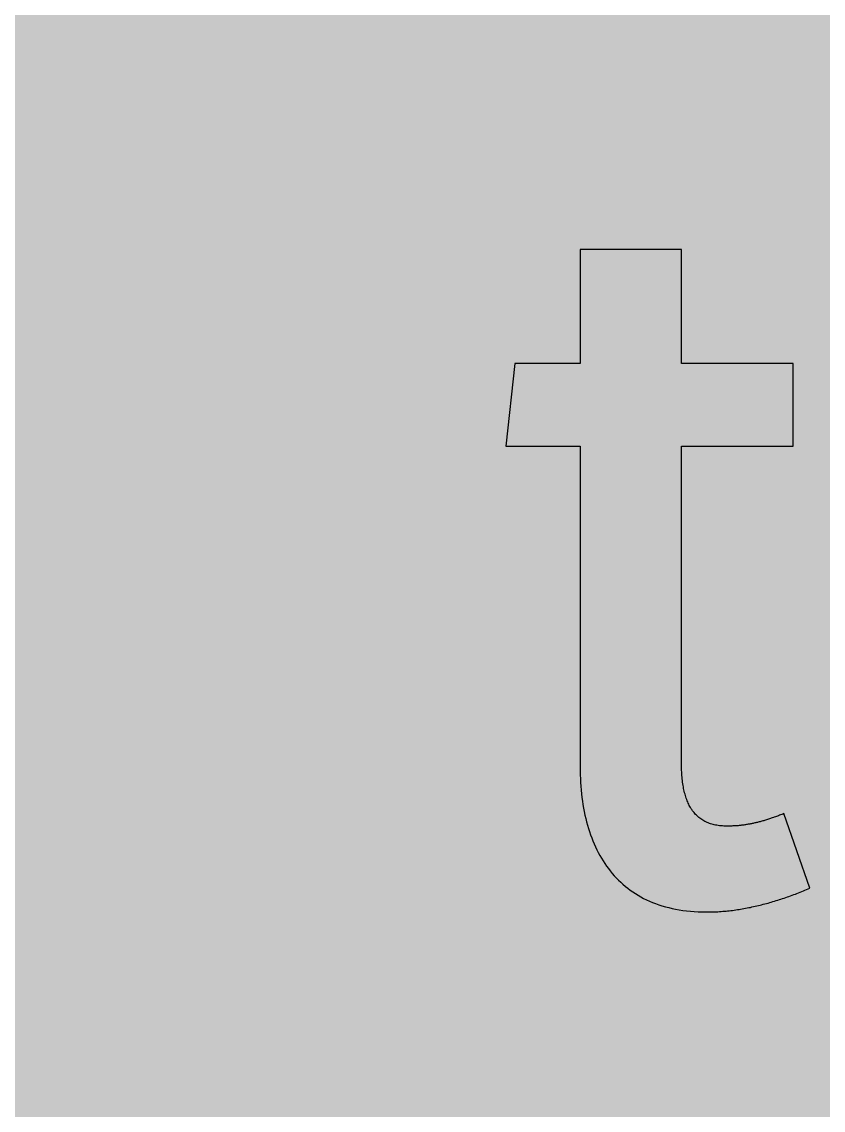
# Model space of a CAD drawing. Header units: millimetres. Extents: x 0 to 212, y 0 to 116.
# Drawn here: x 109.1 to 136.44, y 21.17 to 58.26 of the extents above; entities that cross this region are included whole.
import ezdxf

# ---------------------------------------------------------------- set-up
doc = ezdxf.new("R2010")
doc.units = ezdxf.units.MM

msp = doc.modelspace()

# ---------------------------------------------------------------- hatches: boundary and pattern name
for color, points in [(254, [(14.1633, 0.0536), (13.9878, 0.0533), (13.8125, 0.0559), (13.6373, 0.061), (13.462, 0.0686), (13.2893, 0.0787), (13.114, 0.0914), (12.9413, 0.1041), (12.7686, 0.1219), (12.5959, 0.1397), (12.4231, 0.16), (12.2504, 0.1829), (12.0777, 0.2057), (11.9075, 0.2337), (11.7373, 0.2616), (11.5672, 0.2921), (11.397, 0.3251), (11.2268, 0.3607), (11.0592, 0.3988), (10.8915, 0.4369), (10.7239, 0.4775), (10.5562, 0.5207), (10.3886, 0.5664), (10.2235, 0.6121), (10.0584, 0.6629), (9.8933, 0.7137), (9.7307, 0.7671), (9.5682, 0.8204), (9.4056, 0.8788), (9.2431, 0.9373), (9.083, 0.9982), (8.923, 1.0617), (8.763, 1.1252), (8.6055, 1.1938), (8.4455, 1.2624), (8.2906, 1.331), (8.1331, 1.4046), (7.9781, 1.4783), (7.8232, 1.5545), (7.6708, 1.6332), (7.5184, 1.7145), (7.366, 1.7958), (7.2161, 1.8796), (7.0663, 1.966), (6.919, 2.0523), (6.7716, 2.1438), (6.6243, 2.2352), (6.4795, 2.3266), (6.3348, 2.4232), (6.19, 2.5197), (6.0477, 2.6187), (5.908, 2.7178), (5.7683, 2.8194), (5.6286, 2.9235), (5.4915, 3.0302), (5.3543, 3.1369), (5.2197, 3.2461), (5.0851, 3.3579), (4.953, 3.4722), (4.8209, 3.5865), (4.6914, 3.7033), (4.5644, 3.8202), (4.4348, 3.9395), (4.3104, 4.0615), (4.1859, 4.1859), (4.0615, 4.3104), (3.9395, 4.4348), (3.8202, 4.5618), (3.7033, 4.6914), (3.5865, 4.8209), (3.4722, 4.953), (3.3579, 5.0851), (3.2487, 5.2197), (3.1369, 5.3543), (3.0302, 5.4915), (2.9235, 5.6286), (2.8194, 5.7683), (2.7178, 5.908), (2.6187, 6.0477), (2.5197, 6.19), (2.4232, 6.3348), (2.3266, 6.477), (2.2352, 6.6243), (2.1438, 6.7691), (2.0523, 6.919), (1.966, 7.0663), (1.8796, 7.2161), (1.7958, 7.366), (1.7145, 7.5184), (1.6332, 7.6708), (1.5545, 7.8232), (1.4783, 7.9781), (1.4046, 8.1331), (1.331, 8.2906), (1.2598, 8.4455), (1.1913, 8.603), (1.1252, 8.763), (1.0592, 8.923), (0.9982, 9.083), (0.9373, 9.2431), (0.8763, 9.4056), (0.8204, 9.5682), (0.7645, 9.7307), (0.7112, 9.8933), (0.6604, 10.0584), (0.6121, 10.2235), (0.5639, 10.3911), (0.5207, 10.5562), (0.4775, 10.7239), (0.4343, 10.8915), (0.3962, 11.0592), (0.3607, 11.2268), (0.3251, 11.397), (0.2921, 11.5672), (0.2616, 11.7373), (0.2311, 11.9075), (0.2057, 12.0802), (0.1803, 12.2504), (0.1575, 12.4231), (0.1372, 12.5959), (0.1194, 12.7686), (0.1041, 12.9413), (0.0889, 13.1166), (0.0787, 13.2893), (0.0686, 13.4645), (0.061, 13.6373), (0.0559, 13.8125), (0.0508, 13.9878), (0.0508, 14.163), (0.0522, 102.3592), (0.0508, 102.5322), (0.0559, 102.7074), (0.061, 102.8827), (0.0686, 103.058), (0.0787, 103.2307), (0.0889, 103.4059), (0.1041, 103.5787), (0.1194, 103.7514), (0.1372, 103.9241), (0.1575, 104.0968), (0.1803, 104.2695), (0.2057, 104.4423), (0.2311, 104.6124), (0.2616, 104.7826), (0.2921, 104.9528), (0.3251, 105.123), (0.3607, 105.2932), (0.3962, 105.4608), (0.4343, 105.6284), (0.4775, 105.7961), (0.5207, 105.9637), (0.5639, 106.1314), (0.6121, 106.2965), (0.6604, 106.4616), (0.7112, 106.6267), (0.7645, 106.7892), (0.8204, 106.9518), (0.8763, 107.1143), (0.9373, 107.2769), (0.9982, 107.4369), (1.0592, 107.5969), (1.1252, 107.757), (1.1913, 107.9144), (1.2598, 108.0745), (1.331, 108.2294), (1.4046, 108.3869), (1.4783, 108.5418), (1.5545, 108.6968), (1.6332, 108.8492), (1.7145, 109.0016), (1.7958, 109.154), (1.8796, 109.3038), (1.966, 109.4537), (2.0523, 109.601), (2.1438, 109.7483), (2.2352, 109.8956), (2.3266, 110.0404), (2.4232, 110.1852), (2.5197, 110.33), (2.6187, 110.4722), (2.7178, 110.6119), (2.8194, 110.7516), (2.9235, 110.8913), (3.0302, 111.0285), (3.1369, 111.1656), (3.2487, 111.3003), (3.3579, 111.4349), (3.4722, 111.567), (3.5865, 111.699), (3.7033, 111.8286), (3.8202, 111.9556), (3.9395, 112.0851), (4.0615, 112.2096), (4.1859, 112.334), (4.3104, 112.4585), (4.4348, 112.5804), (4.5644, 112.6998), (4.6914, 112.8166), (4.8209, 112.9335), (4.953, 113.0478), (5.0851, 113.1621), (5.2197, 113.2713), (5.3543, 113.3831), (5.4915, 113.4897), (5.6286, 113.5964), (5.7683, 113.7006), (5.908, 113.8022), (6.0477, 113.9012), (6.19, 114.0003), (6.3348, 114.0968), (6.4795, 114.1933), (6.6243, 114.2848), (6.7716, 114.3762), (6.919, 114.4676), (7.0663, 114.554), (7.2161, 114.6404), (7.366, 114.7242), (7.5184, 114.8055), (7.6708, 114.8867), (7.8232, 114.9655), (7.9781, 115.0417), (8.1331, 115.1153), (8.2906, 115.189), (8.4455, 115.2601), (8.6055, 115.3287), (8.763, 115.3947), (8.923, 115.4608), (9.083, 115.5217), (9.2431, 115.5827), (9.4056, 115.6437), (9.5682, 115.6995), (9.7307, 115.7554), (9.8933, 115.8088), (10.0584, 115.8596), (10.2235, 115.9078), (10.3886, 115.9561), (10.5562, 115.9993), (10.7239, 116.0424), (10.8915, 116.0856), (11.0592, 116.1237), (11.2268, 116.1593), (11.397, 116.1948), (11.5672, 116.2279), (11.7373, 116.2583), (11.9075, 116.2888), (12.0777, 116.3142), (12.2504, 116.3396), (12.4231, 116.3625), (12.5959, 116.3828), (12.7686, 116.4006), (12.9413, 116.4158), (13.114, 116.4311), (13.2893, 116.4412), (13.462, 116.4514), (13.6373, 116.459), (13.8125, 116.4641), (13.9878, 116.4692), (14.163, 116.4692), (197.6078, 116.4703), (197.7822, 116.4692), (197.9574, 116.4641), (198.1327, 116.459), (198.3054, 116.4514), (198.4807, 116.4412), (198.6534, 116.4311), (198.8287, 116.4158), (199.0014, 116.4006), (199.1741, 116.3828), (199.3468, 116.3625), (199.5195, 116.3396), (199.6897, 116.3142), (199.8624, 116.2888), (200.0326, 116.2583), (200.2028, 116.2279), (200.373, 116.1948), (200.5432, 116.1593), (200.7108, 116.1237), (200.8784, 116.0856), (201.0461, 116.0424), (201.2137, 115.9993), (201.3788, 115.9561), (201.5465, 115.9078), (201.7116, 115.8596), (201.8767, 115.8088), (202.0392, 115.7554), (202.2018, 115.6995), (202.3643, 115.6437), (202.5269, 115.5827), (202.6869, 115.5217), (202.8469, 115.4608), (203.007, 115.3947), (203.167, 115.3287), (203.3245, 115.2601), (203.4794, 115.189), (203.6369, 115.1153), (203.7918, 115.0417), (203.9468, 114.9655), (204.0992, 114.8867), (204.2516, 114.8055), (204.404, 114.7242), (204.5538, 114.6404), (204.7037, 114.554), (204.8535, 114.4676), (205.0009, 114.3762), (205.1456, 114.2848), (205.293, 114.1933), (205.4352, 114.0968), (205.58, 114.0003), (205.7222, 113.9012), (205.8619, 113.8022), (206.0016, 113.7006), (206.1413, 113.5964), (206.2785, 113.4897), (206.4156, 113.3831), (206.5503, 113.2713), (206.6849, 113.1621), (206.817, 113.0478), (206.949, 112.9335), (207.0786, 112.8166), (207.2081, 112.6998), (207.3351, 112.5804), (207.4596, 112.4585), (207.584, 112.334), (207.7085, 112.2096), (207.8304, 112.0851), (207.9498, 111.9556), (208.0666, 111.8286), (208.1835, 111.699), (208.2978, 111.567), (208.4121, 111.4349), (208.5238, 111.3003), (208.6331, 111.1656), (208.7397, 111.0285), (208.8464, 110.8913), (208.9506, 110.7516), (209.0522, 110.6119), (209.1512, 110.4722), (209.2503, 110.33), (209.3468, 110.1852), (209.4433, 110.0404), (209.5348, 109.8956), (209.6262, 109.7483), (209.7176, 109.601), (209.804, 109.4537), (209.8904, 109.3038), (209.9742, 109.154), (210.0555, 109.0016), (210.1367, 108.8492), (210.2155, 108.6968), (210.2917, 108.5418), (210.3653, 108.3869), (210.439, 108.2294), (210.5076, 108.0745), (210.5762, 107.9144), (210.6447, 107.757), (210.7082, 107.5969), (210.7717, 107.4369), (210.8327, 107.2769), (210.8911, 107.1143), (210.9495, 106.9518), (211.0029, 106.7892), (211.0562, 106.6267), (211.107, 106.4616), (211.1578, 106.2965), (211.2035, 106.1314), (211.2493, 105.9637), (211.2924, 105.7961), (211.3331, 105.6284), (211.3712, 105.4608), (211.4093, 105.2932), (211.4448, 105.123), (211.4779, 104.9528), (211.5083, 104.7826), (211.5363, 104.6124), (211.5642, 104.4423), (211.5871, 104.2695), (211.6099, 104.0968), (211.6303, 103.9241), (211.648, 103.7514), (211.6658, 103.5787), (211.6785, 103.4059), (211.6912, 103.2307), (211.7014, 103.058), (211.709, 102.8827), (211.7141, 102.7074), (211.7166, 102.5322), (211.7166, 102.3569), (211.7189, 14.1647), (211.7166, 13.9878), (211.7141, 13.8125), (211.709, 13.6373), (211.7014, 13.4645), (211.6912, 13.2893), (211.6785, 13.1166), (211.6658, 12.9413), (211.648, 12.7686), (211.6303, 12.5959), (211.6099, 12.4231), (211.5871, 12.2504), (211.5642, 12.0802), (211.5363, 11.9075), (211.5083, 11.7373), (211.4779, 11.5672), (211.4448, 11.397), (211.4093, 11.2268), (211.3712, 11.0592), (211.3331, 10.8915), (211.2924, 10.7239), (211.2493, 10.5562), (211.2035, 10.3911), (211.1578, 10.2235), (211.107, 10.0584), (211.0562, 9.8933), (211.0029, 9.7307), (210.9495, 9.5682), (210.8911, 9.4056), (210.8327, 9.2431), (210.7717, 9.083), (210.7082, 8.923), (210.6447, 8.763), (210.5762, 8.603), (210.5076, 8.4455), (210.439, 8.2906), (210.3653, 8.1331), (210.2917, 7.9781), (210.2155, 7.8232), (210.1367, 7.6708), (210.0555, 7.5184), (209.9742, 7.366), (209.8904, 7.2161), (209.804, 7.0663), (209.7176, 6.919), (209.6262, 6.7691), (209.5348, 6.6243), (209.4433, 6.477), (209.3468, 6.3348), (209.2503, 6.19), (209.1512, 6.0477), (209.0522, 5.908), (208.9506, 5.7683), (208.8464, 5.6286), (208.7397, 5.4915), (208.6331, 5.3543), (208.5238, 5.2197), (208.4121, 5.0851), (208.2978, 4.953), (208.1835, 4.8209), (208.0666, 4.6914), (207.9498, 4.5618), (207.8304, 4.4348), (207.7085, 4.3104), (207.584, 4.1859), (207.4596, 4.0615), (207.3351, 3.9395), (207.2081, 3.8202), (207.0786, 3.7033), (206.949, 3.5865), (206.817, 3.4722), (206.6849, 3.3579), (206.5503, 3.2461), (206.4156, 3.1369), (206.2785, 3.0302), (206.1413, 2.9235), (206.0016, 2.8194), (205.8619, 2.7178), (205.7222, 2.6187), (205.58, 2.5197), (205.4352, 2.4232), (205.293, 2.3266), (205.1456, 2.2352), (205.0009, 2.1438), (204.8535, 2.0523), (204.7037, 1.966), (204.5538, 1.8796), (204.404, 1.7958), (204.2516, 1.7145), (204.0992, 1.6332), (203.9468, 1.5545), (203.7918, 1.4783), (203.6369, 1.4046), (203.4794, 1.331), (203.3245, 1.2624), (203.167, 1.1938), (203.007, 1.1252), (202.8469, 1.0617), (202.6869, 0.9982), (202.5269, 0.9373), (202.3643, 0.8788), (202.2018, 0.8204), (202.0392, 0.7671), (201.8767, 0.7137), (201.7116, 0.6629), (201.5465, 0.6121), (201.3788, 0.5664), (201.2137, 0.5207), (201.0461, 0.4775), (200.8784, 0.4369), (200.7108, 0.3988), (200.5432, 0.3607), (200.373, 0.3251), (200.2028, 0.2921), (200.0326, 0.2616), (199.8624, 0.2337), (199.6897, 0.2057), (199.5195, 0.1829), (199.3468, 0.16), (199.1741, 0.1397), (199.0014, 0.1219), (198.8287, 0.1041), (198.6534, 0.0914), (198.4807, 0.0787), (198.3054, 0.0686), (198.1327, 0.061), (197.9574, 0.0559), (197.7822, 0.0533), (197.6069, 0.0533)]), (59, [(128.1465, 32.862), (128.1455, 32.7279), (128.1481, 32.5958), (128.1532, 32.4637), (128.1608, 32.3342), (128.1684, 32.2047), (128.1811, 32.0777), (128.1938, 31.9532), (128.2065, 31.8287), (128.2243, 31.7043), (128.2421, 31.5824), (128.2624, 31.463), (128.2852, 31.3436), (128.3106, 31.2268), (128.336, 31.1099), (128.3665, 30.9956), (128.397, 30.8839), (128.43, 30.7721), (128.463, 30.6629), (128.5011, 30.5537), (128.5392, 30.4495), (128.5799, 30.3454), (128.6231, 30.2412), (128.6688, 30.1422), (128.717, 30.0431), (128.7653, 29.9441), (128.8186, 29.8501), (128.872, 29.7561), (128.9279, 29.6647), (128.9863, 29.5758), (129.0447, 29.4869), (129.1082, 29.403), (129.1717, 29.3192), (129.2403, 29.2379), (129.3089, 29.1592), (129.38, 29.083), (129.4536, 29.0068), (129.5298, 28.9357), (129.606, 28.8646), (129.6873, 28.796), (129.7686, 28.7299), (129.855, 28.6664), (129.9413, 28.6055), (130.0302, 28.5471), (130.1217, 28.4912), (130.2156, 28.4378), (130.3122, 28.387), (130.4112, 28.3388), (130.5103, 28.2905), (130.6144, 28.2473), (130.7211, 28.2067), (130.8278, 28.1686), (130.937, 28.133), (131.0513, 28.1), (131.1656, 28.0695), (131.2824, 28.0416), (131.4018, 28.0162), (131.5263, 27.9959), (131.6507, 27.9756), (131.7777, 27.9603), (131.9073, 27.9451), (132.0394, 27.9349), (132.1714, 27.9273), (132.3086, 27.9222), (132.4483, 27.9222), (132.5042, 27.9222), (132.5601, 27.9222), (132.6185, 27.9248), (132.6744, 27.9248), (132.7302, 27.9273), (132.7861, 27.9298), (132.842, 27.9324), (132.8979, 27.9375), (132.9538, 27.94), (133.0096, 27.9451), (133.0655, 27.9502), (133.1214, 27.9552), (133.1747, 27.9603), (133.2306, 27.9654), (133.2865, 27.973), (133.3424, 27.9781), (133.3983, 27.9857), (133.4541, 27.9933), (133.51, 28.001), (133.5634, 28.0111), (133.6192, 28.0187), (133.6751, 28.0289), (133.731, 28.0391), (133.7843, 28.0492), (133.8402, 28.0594), (133.8961, 28.0695), (133.952, 28.0797), (134.0053, 28.0924), (134.0612, 28.1051), (134.1171, 28.1153), (134.1704, 28.128), (134.2263, 28.1407), (134.2822, 28.1559), (134.3355, 28.1686), (134.3914, 28.1838), (134.4447, 28.1965), (134.5006, 28.2118), (134.5565, 28.227), (134.6098, 28.2423), (134.6657, 28.2575), (134.7191, 28.2753), (134.7749, 28.2905), (134.8283, 28.3083), (134.8842, 28.3261), (134.94, 28.3439), (134.9934, 28.3616), (135.0493, 28.3794), (135.1026, 28.3972), (135.1585, 28.415), (135.2118, 28.4353), (135.2677, 28.4531), (135.321, 28.4734), (135.3769, 28.4937), (135.4303, 28.514), (135.4861, 28.5344), (135.5395, 28.5547), (135.5954, 28.5775), (135.6487, 28.5979), (135.7046, 28.6207), (135.7579, 28.641), (135.8138, 28.6639), (135.8671, 28.6868), (135.923, 28.7096), (135.9764, 28.7325), (135.0959, 31.2745), (135.0569, 31.2572), (135.0188, 31.2445), (134.9832, 31.2293), (134.9451, 31.2166), (134.9096, 31.2014), (134.874, 31.1887), (134.8384, 31.176), (134.8029, 31.1633), (134.7673, 31.1506), (134.7343, 31.1379), (134.6987, 31.1277), (134.6657, 31.115), (134.6327, 31.1048), (134.5997, 31.0947), (134.5667, 31.082), (134.5336, 31.0718), (134.5006, 31.0617), (134.4701, 31.0515), (134.4371, 31.0439), (134.4066, 31.0337), (134.3736, 31.0236), (134.3431, 31.0159), (134.3127, 31.0083), (134.2822, 30.9982), (134.2517, 30.9905), (134.2212, 30.9829), (134.1907, 30.9753), (134.1628, 30.9677), (134.1323, 30.9601), (134.1018, 30.955), (134.0739, 30.9474), (134.046, 30.9423), (134.0155, 30.9347), (133.9875, 30.9296), (133.9596, 30.9245), (133.9291, 30.9194), (133.9012, 30.9143), (133.8732, 30.9093), (133.8453, 30.9042), (133.8174, 30.8991), (133.7894, 30.894), (133.7615, 30.8915), (133.7335, 30.8864), (133.7056, 30.8839), (133.6777, 30.8788), (133.6523, 30.8762), (133.6243, 30.8737), (133.5964, 30.8712), (133.5684, 30.8661), (133.5405, 30.8635), (133.5151, 30.8635), (133.4872, 30.861), (133.4592, 30.8585), (133.4313, 30.8559), (133.4033, 30.8559), (133.3754, 30.8534), (133.35, 30.8534), (133.3221, 30.8508), (133.2941, 30.8508), (133.2662, 30.8508), (133.2382, 30.8483), (133.2103, 30.8483), (133.1824, 30.8483), (133.1544, 30.8483), (133.1011, 30.8483), (133.0503, 30.8508), (132.9995, 30.8534), (132.9512, 30.8585), (132.903, 30.8635), (132.8547, 30.8686), (132.809, 30.8762), (132.7633, 30.8839), (132.7201, 30.894), (132.6769, 30.9042), (132.6337, 30.9169), (132.5931, 30.9296), (132.5524, 30.9423), (132.5118, 30.9575), (132.4737, 30.9753), (132.4356, 30.9905), (132.4, 31.0109), (132.3645, 31.0286), (132.3289, 31.049), (132.2934, 31.0718), (132.2603, 31.0921), (132.2299, 31.1175), (132.1968, 31.1404), (132.1664, 31.1658), (132.1384, 31.1937), (132.1105, 31.2217), (132.0825, 31.2496), (132.0546, 31.2801), (132.0292, 31.3106), (132.0038, 31.3436), (131.9784, 31.3741), (131.9555, 31.4096), (131.9327, 31.4427), (131.9098, 31.4808), (131.8895, 31.5163), (131.8692, 31.5544), (131.8489, 31.5925), (131.8311, 31.6332), (131.8133, 31.6738), (131.7955, 31.7144), (131.7803, 31.7576), (131.765, 31.8033), (131.7498, 31.8465), (131.7346, 31.8922), (131.7219, 31.938), (131.7092, 31.9862), (131.6965, 32.0345), (131.6863, 32.0853), (131.6761, 32.1361), (131.666, 32.1869), (131.6584, 32.2377), (131.6482, 32.291), (131.6406, 32.3469), (131.6355, 32.4002), (131.6279, 32.4561), (131.6228, 32.5145), (131.6177, 32.5704), (131.6152, 32.6314), (131.6101, 32.6898), (131.6076, 32.7508), (131.605, 32.8117), (131.605, 32.8727), (131.6025, 32.9362), (131.6025, 33.0022), (131.6041, 43.7981), (135.4145, 43.7981), (135.4145, 46.6189), (131.6041, 46.6189), (131.6041, 50.4994), (128.1465, 50.4994), (128.1465, 46.6189), (125.9237, 46.6189), (125.6069, 43.7981), (128.1465, 43.7981)])]:
    msp.add_hatch(color=color).paths.add_polyline_path(points)
h = msp.add_hatch(color=59)
edge = h.paths.add_edge_path()
edge.add_line((116.8217, 27.9231), (117, 27.9222))
edge.add_line((117, 27.9222), (117.1778, 27.9273))
edge.add_line((117.1778, 27.9273), (117.3531, 27.9375))
edge.add_line((117.3531, 27.9375), (117.5258, 27.9476))
edge.add_line((117.5258, 27.9476), (117.696, 27.9629))
edge.add_line((117.696, 27.9629), (117.8662, 27.9832))
edge.add_line((117.8662, 27.9832), (118.0313, 28.006))
edge.add_line((118.0313, 28.006), (118.1964, 28.0314))
edge.add_line((118.1964, 28.0314), (118.3589, 28.0619))
edge.add_line((118.3589, 28.0619), (118.5189, 28.0949))
edge.add_line((118.5189, 28.0949), (118.6764, 28.133))
edge.add_line((118.6764, 28.133), (118.8314, 28.1737))
edge.add_line((118.8314, 28.1737), (118.9838, 28.2219))
edge.add_line((118.9838, 28.2219), (119.1362, 28.2702))
edge.add_line((119.1362, 28.2702), (119.2835, 28.3235))
edge.add_line((119.2835, 28.3235), (119.4308, 28.382))
edge.add_line((119.4308, 28.382), (119.573, 28.4455))
edge.add_line((119.573, 28.4455), (119.7153, 28.5115))
edge.add_line((119.7153, 28.5115), (119.8524, 28.5852))
edge.add_line((119.8524, 28.5852), (119.9896, 28.6588))
edge.add_line((119.9896, 28.6588), (120.1242, 28.7401))
edge.add_line((120.1242, 28.7401), (120.2538, 28.8265))
edge.add_line((120.2538, 28.8265), (120.3833, 28.9154))
edge.add_line((120.3833, 28.9154), (120.5078, 29.0093))
edge.add_line((120.5078, 29.0093), (120.6322, 29.1084))
edge.add_line((120.6322, 29.1084), (120.7541, 29.2125))
edge.add_line((120.7541, 29.2125), (120.871, 29.3218))
edge.add_line((120.871, 29.3218), (120.9878, 29.4361))
edge.add_line((120.9878, 29.4361), (121.0996, 29.5554))
edge.add_line((121.0996, 29.5554), (121.2088, 29.6799))
edge.add_line((121.2088, 29.6799), (121.3155, 29.8094))
edge.add_line((121.3155, 29.8094), (121.4196, 29.9441))
edge.add_line((121.4196, 29.9441), (121.5212, 30.0863))
edge.add_line((121.5212, 30.0863), (121.6203, 30.2311))
edge.add_line((121.6203, 30.2311), (121.7168, 30.3835))
edge.add_line((121.7168, 30.3835), (121.8108, 30.5384))
edge.add_line((121.8108, 30.5384), (121.8997, 30.701))
edge.add_line((121.8997, 30.701), (121.986, 30.8686))
edge.add_line((121.986, 30.8686), (122.0699, 31.0439))
edge.add_line((122.0699, 31.0439), (122.1511, 31.2242))
edge.add_line((122.1511, 31.2242), (122.2299, 31.4096))
edge.add_line((122.2299, 31.4096), (122.3061, 31.6001))
edge.add_line((122.3061, 31.6001), (122.3772, 31.7983))
edge.add_line((122.3772, 31.7983), (122.4458, 32.0015))
edge.add_line((122.4458, 32.0015), (122.5118, 32.2097))
edge.add_line((122.5118, 32.2097), (122.5753, 32.4256))
edge.add_line((122.5753, 32.4256), (122.6337, 32.6492))
edge.add_line((122.6337, 32.6492), (122.6896, 32.8778))
edge.add_line((122.6896, 32.8778), (122.743, 33.1114))
edge.add_line((122.743, 33.1114), (122.7938, 33.3527))
edge.add_line((122.7938, 33.3527), (122.8395, 33.6017))
edge.add_line((122.8395, 33.6017), (122.8827, 33.8557))
edge.add_line((122.8827, 33.8557), (122.9233, 34.1173))
edge.add_line((122.9233, 34.1173), (122.9589, 34.384))
edge.add_line((122.9589, 34.384), (122.9919, 34.6583))
edge.add_line((122.9919, 34.6583), (123.0224, 34.9402))
edge.add_line((123.0224, 34.9402), (123.0478, 35.2298))
edge.add_line((123.0478, 35.2298), (123.0732, 35.5244))
edge.add_line((123.0732, 35.5244), (123.0909, 35.8267))
edge.add_line((123.0909, 35.8267), (123.1087, 36.1366))
edge.add_line((123.1087, 36.1366), (123.1189, 36.4541))
edge.add_line((123.1189, 36.4541), (123.129, 36.7767))
edge.add_line((123.129, 36.7767), (123.1341, 37.1094))
edge.add_line((123.1341, 37.1094), (123.1367, 37.4472))
edge.add_line((123.1367, 37.4472), (123.1341, 37.785))
edge.add_line((123.1341, 37.785), (123.129, 38.1178))
edge.add_line((123.129, 38.1178), (123.1189, 38.4404))
edge.add_line((123.1189, 38.4404), (123.1087, 38.7579))
edge.add_line((123.1087, 38.7579), (123.0909, 39.0677))
edge.add_line((123.0909, 39.0677), (123.0732, 39.37))
edge.add_line((123.0732, 39.37), (123.0478, 39.6646))
edge.add_line((123.0478, 39.6646), (123.0224, 39.9517))
edge.add_line((123.0224, 39.9517), (122.9919, 40.2336))
edge.add_line((122.9919, 40.2336), (122.9589, 40.5079))
edge.add_line((122.9589, 40.5079), (122.9233, 40.7772))
edge.add_line((122.9233, 40.7772), (122.8827, 41.0362))
edge.add_line((122.8827, 41.0362), (122.8395, 41.2928))
edge.add_line((122.8395, 41.2928), (122.7938, 41.5392))
edge.add_line((122.7938, 41.5392), (122.743, 41.7805))
edge.add_line((122.743, 41.7805), (122.6896, 42.0167))
edge.add_line((122.6896, 42.0167), (122.6337, 42.2427))
edge.add_line((122.6337, 42.2427), (122.5753, 42.4663))
edge.add_line((122.5753, 42.4663), (122.5118, 42.6822))
edge.add_line((122.5118, 42.6822), (122.4458, 42.8904))
edge.add_line((122.4458, 42.8904), (122.3772, 43.0936))
edge.add_line((122.3772, 43.0936), (122.3061, 43.2918))
edge.add_line((122.3061, 43.2918), (122.2299, 43.4848))
edge.add_line((122.2299, 43.4848), (122.1511, 43.6702))
edge.add_line((122.1511, 43.6702), (122.0699, 43.848))
edge.add_line((122.0699, 43.848), (121.986, 44.0233))
edge.add_line((121.986, 44.0233), (121.8997, 44.1909))
edge.add_line((121.8997, 44.1909), (121.8108, 44.3535))
edge.add_line((121.8108, 44.3535), (121.7168, 44.5084))
edge.add_line((121.7168, 44.5084), (121.6203, 44.6608))
edge.add_line((121.6203, 44.6608), (121.5212, 44.8056))
edge.add_line((121.5212, 44.8056), (121.4196, 44.9478))
edge.add_line((121.4196, 44.9478), (121.3155, 45.0825))
edge.add_line((121.3155, 45.0825), (121.2088, 45.212))
edge.add_line((121.2088, 45.212), (121.0996, 45.3365))
edge.add_line((121.0996, 45.3365), (120.9878, 45.4558))
edge.add_line((120.9878, 45.4558), (120.871, 45.5701))
edge.add_line((120.871, 45.5701), (120.7541, 45.6794))
edge.add_line((120.7541, 45.6794), (120.6322, 45.7835))
edge.add_line((120.6322, 45.7835), (120.5078, 45.8826))
edge.add_line((120.5078, 45.8826), (120.3833, 45.9765))
edge.add_line((120.3833, 45.9765), (120.2538, 46.068))
edge.add_line((120.2538, 46.068), (120.1242, 46.1518))
edge.add_line((120.1242, 46.1518), (119.9896, 46.2331))
edge.add_line((119.9896, 46.2331), (119.8524, 46.3093))
edge.add_line((119.8524, 46.3093), (119.7153, 46.3804))
edge.add_line((119.7153, 46.3804), (119.573, 46.4464))
edge.add_line((119.573, 46.4464), (119.4308, 46.5099))
edge.add_line((119.4308, 46.5099), (119.2835, 46.5684))
edge.add_line((119.2835, 46.5684), (119.1362, 46.6217))
edge.add_line((119.1362, 46.6217), (118.9838, 46.6725))
edge.add_line((118.9838, 46.6725), (118.8314, 46.7182))
edge.add_line((118.8314, 46.7182), (118.6764, 46.7589))
edge.add_line((118.6764, 46.7589), (118.5189, 46.797))
edge.add_line((118.5189, 46.797), (118.3589, 46.83))
edge.add_line((118.3589, 46.83), (118.1964, 46.8605))
edge.add_line((118.1964, 46.8605), (118.0313, 46.8859))
edge.add_line((118.0313, 46.8859), (117.8662, 46.9087))
edge.add_line((117.8662, 46.9087), (117.696, 46.929))
edge.add_line((117.696, 46.929), (117.5258, 46.9443))
edge.add_line((117.5258, 46.9443), (117.3531, 46.9544))
edge.add_line((117.3531, 46.9544), (117.1778, 46.9646))
edge.add_line((117.1778, 46.9646), (117, 46.9697))
edge.add_line((117, 46.9697), (116.8197, 46.9697))
edge.add_line((116.8197, 46.9697), (116.6419, 46.9697))
edge.add_line((116.6419, 46.9697), (116.4641, 46.9646))
edge.add_line((116.4641, 46.9646), (116.2888, 46.9544))
edge.add_line((116.2888, 46.9544), (116.1161, 46.9443))
edge.add_line((116.1161, 46.9443), (115.9459, 46.929))
edge.add_line((115.9459, 46.929), (115.7757, 46.9087))
edge.add_line((115.7757, 46.9087), (115.6106, 46.8859))
edge.add_line((115.6106, 46.8859), (115.4455, 46.8605))
edge.add_line((115.4455, 46.8605), (115.283, 46.83))
edge.add_line((115.283, 46.83), (115.123, 46.797))
edge.add_line((115.123, 46.797), (114.9655, 46.7589))
edge.add_line((114.9655, 46.7589), (114.8105, 46.7182))
edge.add_line((114.8105, 46.7182), (114.6581, 46.6725))
edge.add_line((114.6581, 46.6725), (114.5057, 46.6217))
edge.add_line((114.5057, 46.6217), (114.3584, 46.5684))
edge.add_line((114.3584, 46.5684), (114.2111, 46.5099))
edge.add_line((114.2111, 46.5099), (114.0689, 46.4464))
edge.add_line((114.0689, 46.4464), (113.9266, 46.3804))
edge.add_line((113.9266, 46.3804), (113.7895, 46.3093))
edge.add_line((113.7895, 46.3093), (113.6523, 46.2331))
edge.add_line((113.6523, 46.2331), (113.5177, 46.1518))
edge.add_line((113.5177, 46.1518), (113.3881, 46.068))
edge.add_line((113.3881, 46.068), (113.2586, 45.9765))
edge.add_line((113.2586, 45.9765), (113.1341, 45.8826))
edge.add_line((113.1341, 45.8826), (113.0097, 45.7835))
edge.add_line((113.0097, 45.7835), (112.8903, 45.6794))
edge.add_line((112.8903, 45.6794), (112.7709, 45.5701))
edge.add_line((112.7709, 45.5701), (112.6566, 45.4558))
edge.add_line((112.6566, 45.4558), (112.5423, 45.3365))
edge.add_line((112.5423, 45.3365), (112.4331, 45.212))
edge.add_line((112.4331, 45.212), (112.3264, 45.0825))
edge.add_line((112.3264, 45.0825), (112.2223, 44.9478))
edge.add_line((112.2223, 44.9478), (112.1207, 44.8056))
edge.add_line((112.1207, 44.8056), (112.0216, 44.6608))
edge.add_line((112.0216, 44.6608), (111.9251, 44.5084))
edge.add_line((111.9251, 44.5084), (111.8337, 44.3535))
edge.add_line((111.8337, 44.3535), (111.7422, 44.1909))
edge.add_line((111.7422, 44.1909), (111.6559, 44.0233))
edge.add_line((111.6559, 44.0233), (111.572, 43.848))
edge.add_line((111.572, 43.848), (111.4908, 43.6702))
edge.add_line((111.4908, 43.6702), (111.412, 43.4848))
edge.add_line((111.412, 43.4848), (111.3384, 43.2918))
edge.add_line((111.3384, 43.2918), (111.2647, 43.0936))
edge.add_line((111.2647, 43.0936), (111.1961, 42.8904))
edge.add_line((111.1961, 42.8904), (111.1301, 42.6822))
edge.add_line((111.1301, 42.6822), (111.0691, 42.4663))
edge.add_line((111.0691, 42.4663), (111.0082, 42.2427))
edge.add_line((111.0082, 42.2427), (110.9523, 42.0167))
edge.add_line((110.9523, 42.0167), (110.8989, 41.7805))
edge.add_line((110.8989, 41.7805), (110.8507, 41.5392))
edge.add_line((110.8507, 41.5392), (110.8024, 41.2928))
edge.add_line((110.8024, 41.2928), (110.7592, 41.0362))
edge.add_line((110.7592, 41.0362), (110.7186, 40.7772))
edge.add_line((110.7186, 40.7772), (110.683, 40.5079))
edge.add_line((110.683, 40.5079), (110.65, 40.2336))
edge.add_line((110.65, 40.2336), (110.6195, 39.9517))
edge.add_line((110.6195, 39.9517), (110.5941, 39.6646))
edge.add_line((110.5941, 39.6646), (110.5713, 39.37))
edge.add_line((110.5713, 39.37), (110.551, 39.0677))
edge.add_line((110.551, 39.0677), (110.5357, 38.7579))
edge.add_line((110.5357, 38.7579), (110.523, 38.4404))
edge.add_line((110.523, 38.4404), (110.5129, 38.1178))
edge.add_line((110.5129, 38.1178), (110.5078, 37.785))
edge.add_line((110.5078, 37.785), (110.5052, 37.4472))
edge.add_line((110.5052, 37.4472), (110.5078, 37.1246))
edge.add_line((110.5078, 37.1246), (110.5129, 36.8071))
edge.add_line((110.5129, 36.8071), (110.523, 36.4973))
edge.add_line((110.523, 36.4973), (110.5357, 36.195))
edge.add_line((110.5357, 36.195), (110.551, 35.8978))
edge.add_line((110.551, 35.8978), (110.5713, 35.6057))
edge.add_line((110.5713, 35.6057), (110.5941, 35.3212))
edge.add_line((110.5941, 35.3212), (110.6195, 35.0418))
edge.add_line((110.6195, 35.0418), (110.65, 34.7701))
edge.add_line((110.65, 34.7701), (110.683, 34.5034))
edge.add_line((110.683, 34.5034), (110.7186, 34.2417))
edge.add_line((110.7186, 34.2417), (110.7592, 33.9877))
edge.add_line((110.7592, 33.9877), (110.8024, 33.7388))
edge.add_line((110.8024, 33.7388), (110.8507, 33.495))
edge.add_line((110.8507, 33.495), (110.8989, 33.2562))
edge.add_line((110.8989, 33.2562), (110.9523, 33.0251))
edge.add_line((110.9523, 33.0251), (111.0082, 32.8016))
edge.add_line((111.0082, 32.8016), (111.0691, 32.5806))
edge.add_line((111.0691, 32.5806), (111.1301, 32.3672))
edge.add_line((111.1301, 32.3672), (111.1961, 32.1564))
edge.add_line((111.1961, 32.1564), (111.2647, 31.9532))
edge.add_line((111.2647, 31.9532), (111.3384, 31.7576))
edge.add_line((111.3384, 31.7576), (111.412, 31.5646))
edge.add_line((111.412, 31.5646), (111.4908, 31.3792))
edge.add_line((111.4908, 31.3792), (111.572, 31.1963))
edge.add_line((111.572, 31.1963), (111.6559, 31.021))
edge.add_line((111.6559, 31.021), (111.7422, 30.8508))
edge.add_line((111.7422, 30.8508), (111.8337, 30.6857))
edge.add_line((111.8337, 30.6857), (111.9251, 30.5257))
edge.add_line((111.9251, 30.5257), (112.0216, 30.3708))
edge.add_line((112.0216, 30.3708), (112.1207, 30.2209))
edge.add_line((112.1207, 30.2209), (112.2223, 30.0787))
edge.add_line((112.2223, 30.0787), (112.3264, 29.939))
edge.add_line((112.3264, 29.939), (112.4331, 29.8044))
edge.add_line((112.4331, 29.8044), (112.5423, 29.6748))
edge.add_line((112.5423, 29.6748), (112.6566, 29.5504))
edge.add_line((112.6566, 29.5504), (112.7709, 29.431))
edge.add_line((112.7709, 29.431), (112.8903, 29.3167))
edge.add_line((112.8903, 29.3167), (113.0097, 29.2075))
edge.add_line((113.0097, 29.2075), (113.1341, 29.1033))
edge.add_line((113.1341, 29.1033), (113.2586, 29.0017))
edge.add_line((113.2586, 29.0017), (113.3881, 28.9077))
edge.add_line((113.3881, 28.9077), (113.5177, 28.8163))
edge.add_line((113.5177, 28.8163), (113.6523, 28.7299))
edge.add_line((113.6523, 28.7299), (113.7895, 28.6487))
edge.add_line((113.7895, 28.6487), (113.9266, 28.5725))
edge.add_line((113.9266, 28.5725), (114.0689, 28.5013))
edge.add_line((114.0689, 28.5013), (114.2111, 28.4328))
edge.add_line((114.2111, 28.4328), (114.3584, 28.3693))
edge.add_line((114.3584, 28.3693), (114.5057, 28.3108))
edge.add_line((114.5057, 28.3108), (114.6581, 28.255))
edge.add_line((114.6581, 28.255), (114.8105, 28.2042))
edge.add_line((114.8105, 28.2042), (114.9655, 28.1584))
edge.add_line((114.9655, 28.1584), (115.123, 28.1178))
edge.add_line((115.123, 28.1178), (115.283, 28.0797))
edge.add_line((115.283, 28.0797), (115.4455, 28.0467))
edge.add_line((115.4455, 28.0467), (115.6106, 28.0162))
edge.add_line((115.6106, 28.0162), (115.7757, 27.9908))
edge.add_line((115.7757, 27.9908), (115.9459, 27.9705))
edge.add_line((115.9459, 27.9705), (116.1161, 27.9527))
edge.add_line((116.1161, 27.9527), (116.2888, 27.94))
edge.add_line((116.2888, 27.94), (116.4641, 27.9298))
edge.add_line((116.4641, 27.9298), (116.6419, 27.9248))
edge.add_line((116.6419, 27.9248), (116.8197, 27.9222))
edge = h.paths.add_edge_path(flags=16)
edge.add_line((116.8217, 44.1149), (116.9111, 44.1122))
edge.add_line((116.9111, 44.1122), (117.0026, 44.1096))
edge.add_line((117.0026, 44.1096), (117.0915, 44.1046))
edge.add_line((117.0915, 44.1046), (117.1778, 44.0995))
edge.add_line((117.1778, 44.0995), (117.2642, 44.0893))
edge.add_line((117.2642, 44.0893), (117.3455, 44.0792))
edge.add_line((117.3455, 44.0792), (117.4293, 44.0665))
edge.add_line((117.4293, 44.0665), (117.508, 44.0487))
edge.add_line((117.508, 44.0487), (117.5868, 44.0309))
edge.add_line((117.5868, 44.0309), (117.6655, 44.0131))
edge.add_line((117.6655, 44.0131), (117.7417, 43.9903))
edge.add_line((117.7417, 43.9903), (117.8154, 43.9649))
edge.add_line((117.8154, 43.9649), (117.8865, 43.9369))
edge.add_line((117.8865, 43.9369), (117.9576, 43.9064))
edge.add_line((117.9576, 43.9064), (118.0262, 43.8709))
edge.add_line((118.0262, 43.8709), (118.0948, 43.8353))
edge.add_line((118.0948, 43.8353), (118.1608, 43.7972))
edge.add_line((118.1608, 43.7972), (118.2268, 43.754))
edge.add_line((118.2268, 43.754), (118.2903, 43.7109))
edge.add_line((118.2903, 43.7109), (118.3513, 43.6626))
edge.add_line((118.3513, 43.6626), (118.4097, 43.6093))
edge.add_line((118.4097, 43.6093), (118.4681, 43.5559))
edge.add_line((118.4681, 43.5559), (118.5266, 43.4975))
edge.add_line((118.5266, 43.4975), (118.5824, 43.4365))
edge.add_line((118.5824, 43.4365), (118.6358, 43.373))
edge.add_line((118.6358, 43.373), (118.6891, 43.3045))
edge.add_line((118.6891, 43.3045), (118.7399, 43.2308))
edge.add_line((118.7399, 43.2308), (118.7882, 43.1571))
edge.add_line((118.7882, 43.1571), (118.8364, 43.0784))
edge.add_line((118.8364, 43.0784), (118.8847, 42.9946))
edge.add_line((118.8847, 42.9946), (118.9279, 42.9082))
edge.add_line((118.9279, 42.9082), (118.9736, 42.8168))
edge.add_line((118.9736, 42.8168), (119.0142, 42.7228))
edge.add_line((119.0142, 42.7228), (119.0549, 42.6237))
edge.add_line((119.0549, 42.6237), (119.0955, 42.5221))
edge.add_line((119.0955, 42.5221), (119.1336, 42.4155))
edge.add_line((119.1336, 42.4155), (119.1692, 42.3037))
edge.add_line((119.1692, 42.3037), (119.2047, 42.1869))
edge.add_line((119.2047, 42.1869), (119.2378, 42.0675))
edge.add_line((119.2378, 42.0675), (119.2708, 41.943))
edge.add_line((119.2708, 41.943), (119.3013, 41.8135))
edge.add_line((119.3013, 41.8135), (119.3317, 41.6814))
edge.add_line((119.3317, 41.6814), (119.3597, 41.5417))
edge.add_line((119.3597, 41.5417), (119.3851, 41.3995))
edge.add_line((119.3851, 41.3995), (119.4105, 41.2521))
edge.add_line((119.4105, 41.2521), (119.4359, 41.0997))
edge.add_line((119.4359, 41.0997), (119.4587, 40.9423))
edge.add_line((119.4587, 40.9423), (119.4791, 40.7797))
edge.add_line((119.4791, 40.7797), (119.4994, 40.6121))
edge.add_line((119.4994, 40.6121), (119.5172, 40.4393))
edge.add_line((119.5172, 40.4393), (119.5349, 40.2615))
edge.add_line((119.5349, 40.2615), (119.5527, 40.0787))
edge.add_line((119.5527, 40.0787), (119.5654, 39.8907))
edge.add_line((119.5654, 39.8907), (119.5807, 39.6977))
edge.add_line((119.5807, 39.6977), (119.5908, 39.497))
edge.add_line((119.5908, 39.497), (119.6035, 39.2938))
edge.add_line((119.6035, 39.2938), (119.6111, 39.083))
edge.add_line((119.6111, 39.083), (119.6213, 38.8671))
edge.add_line((119.6213, 38.8671), (119.6264, 38.6436))
edge.add_line((119.6264, 38.6436), (119.6315, 38.4175))
edge.add_line((119.6315, 38.4175), (119.6365, 38.1838))
edge.add_line((119.6365, 38.1838), (119.6391, 37.9451))
edge.add_line((119.6391, 37.9451), (119.6416, 37.6987))
edge.add_line((119.6416, 37.6987), (119.6416, 37.4472))
edge.add_line((119.6416, 37.4472), (119.6416, 37.2161))
edge.add_line((119.6416, 37.2161), (119.6391, 36.99))
edge.add_line((119.6391, 36.99), (119.6365, 36.769))
edge.add_line((119.6365, 36.769), (119.6315, 36.5531))
edge.add_line((119.6315, 36.5531), (119.6264, 36.3398))
edge.add_line((119.6264, 36.3398), (119.6213, 36.134))
edge.add_line((119.6213, 36.134), (119.6111, 35.9308))
edge.add_line((119.6111, 35.9308), (119.6035, 35.7327))
edge.add_line((119.6035, 35.7327), (119.5908, 35.5371))
edge.add_line((119.5908, 35.5371), (119.5807, 35.3492))
edge.add_line((119.5807, 35.3492), (119.5654, 35.1638))
edge.add_line((119.5654, 35.1638), (119.5527, 34.9834))
edge.add_line((119.5527, 34.9834), (119.5349, 34.8082))
edge.add_line((119.5349, 34.8082), (119.5172, 34.6354))
edge.add_line((119.5172, 34.6354), (119.4994, 34.4703))
edge.add_line((119.4994, 34.4703), (119.4791, 34.3052))
edge.add_line((119.4791, 34.3052), (119.4587, 34.1478))
edge.add_line((119.4587, 34.1478), (119.4359, 33.9928))
edge.add_line((119.4359, 33.9928), (119.4105, 33.843))
edge.add_line((119.4105, 33.843), (119.3851, 33.6956))
edge.add_line((119.3851, 33.6956), (119.3597, 33.5534))
edge.add_line((119.3597, 33.5534), (119.3317, 33.4162))
edge.add_line((119.3317, 33.4162), (119.3013, 33.2816))
edge.add_line((119.3013, 33.2816), (119.2708, 33.1495))
edge.add_line((119.2708, 33.1495), (119.2378, 33.0251))
edge.add_line((119.2378, 33.0251), (119.2047, 32.9006))
edge.add_line((119.2047, 32.9006), (119.1692, 32.7838))
edge.add_line((119.1692, 32.7838), (119.1336, 32.6695))
edge.add_line((119.1336, 32.6695), (119.0955, 32.5577))
edge.add_line((119.0955, 32.5577), (119.0549, 32.451))
edge.add_line((119.0549, 32.451), (119.0142, 32.3469))
edge.add_line((119.0142, 32.3469), (118.9736, 32.2478))
edge.add_line((118.9736, 32.2478), (118.9279, 32.1513))
edge.add_line((118.9279, 32.1513), (118.8847, 32.0573))
edge.add_line((118.8847, 32.0573), (118.8364, 31.9684))
edge.add_line((118.8364, 31.9684), (118.7882, 31.8846))
edge.add_line((118.7882, 31.8846), (118.7399, 31.8008))
edge.add_line((118.7399, 31.8008), (118.6891, 31.7221))
edge.add_line((118.6891, 31.7221), (118.6358, 31.6484))
edge.add_line((118.6358, 31.6484), (118.5824, 31.5773))
edge.add_line((118.5824, 31.5773), (118.5266, 31.5087))
edge.add_line((118.5266, 31.5087), (118.4681, 31.4427))
edge.add_line((118.4681, 31.4427), (118.4097, 31.3817))
edge.add_line((118.4097, 31.3817), (118.3513, 31.3233))
edge.add_line((118.3513, 31.3233), (118.2903, 31.2674))
edge.add_line((118.2903, 31.2674), (118.2268, 31.2166))
edge.add_line((118.2268, 31.2166), (118.1608, 31.1658))
edge.add_line((118.1608, 31.1658), (118.0948, 31.1201))
edge.add_line((118.0948, 31.1201), (118.0262, 31.0769))
edge.add_line((118.0262, 31.0769), (117.9576, 31.0388))
edge.add_line((117.9576, 31.0388), (117.8865, 31.0007))
edge.add_line((117.8865, 31.0007), (117.8154, 30.9677))
edge.add_line((117.8154, 30.9677), (117.7417, 30.9372))
edge.add_line((117.7417, 30.9372), (117.6655, 30.9093))
edge.add_line((117.6655, 30.9093), (117.5868, 30.8839))
edge.add_line((117.5868, 30.8839), (117.508, 30.861))
edge.add_line((117.508, 30.861), (117.4293, 30.8407))
edge.add_line((117.4293, 30.8407), (117.3455, 30.8254))
edge.add_line((117.3455, 30.8254), (117.2642, 30.8102))
edge.add_line((117.2642, 30.8102), (117.1778, 30.7975))
edge.add_line((117.1778, 30.7975), (117.0915, 30.7899))
edge.add_line((117.0915, 30.7899), (117.0026, 30.7823))
edge.add_line((117.0026, 30.7823), (116.9111, 30.7797))
edge.add_line((116.9111, 30.7797), (116.8197, 30.7772))
edge.add_line((116.8197, 30.7772), (116.7282, 30.7797))
edge.add_line((116.7282, 30.7797), (116.6393, 30.7823))
edge.add_line((116.6393, 30.7823), (116.5504, 30.7899))
edge.add_line((116.5504, 30.7899), (116.4641, 30.7975))
edge.add_line((116.4641, 30.7975), (116.3777, 30.8102))
edge.add_line((116.3777, 30.8102), (116.2939, 30.8254))
edge.add_line((116.2939, 30.8254), (116.2126, 30.8407))
edge.add_line((116.2126, 30.8407), (116.1313, 30.861))
edge.add_line((116.1313, 30.861), (116.0526, 30.8839))
edge.add_line((116.0526, 30.8839), (115.9764, 30.9093))
edge.add_line((115.9764, 30.9093), (115.9002, 30.9372))
edge.add_line((115.9002, 30.9372), (115.8265, 30.9677))
edge.add_line((115.8265, 30.9677), (115.7554, 31.0007))
edge.add_line((115.7554, 31.0007), (115.6843, 31.0388))
edge.add_line((115.6843, 31.0388), (115.6132, 31.0769))
edge.add_line((115.6132, 31.0769), (115.5471, 31.1201))
edge.add_line((115.5471, 31.1201), (115.4811, 31.1658))
edge.add_line((115.4811, 31.1658), (115.4151, 31.2166))
edge.add_line((115.4151, 31.2166), (115.3516, 31.2674))
edge.add_line((115.3516, 31.2674), (115.2906, 31.3233))
edge.add_line((115.2906, 31.3233), (115.2296, 31.3817))
edge.add_line((115.2296, 31.3817), (115.1712, 31.4427))
edge.add_line((115.1712, 31.4427), (115.1153, 31.5087))
edge.add_line((115.1153, 31.5087), (115.0595, 31.5773))
edge.add_line((115.0595, 31.5773), (115.0061, 31.6484))
edge.add_line((115.0061, 31.6484), (114.9528, 31.7221))
edge.add_line((114.9528, 31.7221), (114.902, 31.8008))
edge.add_line((114.902, 31.8008), (114.8537, 31.8846))
edge.add_line((114.8537, 31.8846), (114.8055, 31.9684))
edge.add_line((114.8055, 31.9684), (114.7572, 32.0573))
edge.add_line((114.7572, 32.0573), (114.7115, 32.1513))
edge.add_line((114.7115, 32.1513), (114.6683, 32.2478))
edge.add_line((114.6683, 32.2478), (114.6277, 32.3469))
edge.add_line((114.6277, 32.3469), (114.5845, 32.451))
edge.add_line((114.5845, 32.451), (114.5464, 32.5577))
edge.add_line((114.5464, 32.5577), (114.5083, 32.6695))
edge.add_line((114.5083, 32.6695), (114.4727, 32.7838))
edge.add_line((114.4727, 32.7838), (114.4372, 32.9006))
edge.add_line((114.4372, 32.9006), (114.4016, 33.0251))
edge.add_line((114.4016, 33.0251), (114.3711, 33.1495))
edge.add_line((114.3711, 33.1495), (114.3406, 33.2816))
edge.add_line((114.3406, 33.2816), (114.3102, 33.4162))
edge.add_line((114.3102, 33.4162), (114.2822, 33.5534))
edge.add_line((114.2822, 33.5534), (114.2543, 33.6956))
edge.add_line((114.2543, 33.6956), (114.2289, 33.843))
edge.add_line((114.2289, 33.843), (114.206, 33.9928))
edge.add_line((114.206, 33.9928), (114.1832, 34.1478))
edge.add_line((114.1832, 34.1478), (114.1603, 34.3052))
edge.add_line((114.1603, 34.3052), (114.1425, 34.4703))
edge.add_line((114.1425, 34.4703), (114.1222, 34.6354))
edge.add_line((114.1222, 34.6354), (114.1044, 34.8082))
edge.add_line((114.1044, 34.8082), (114.0892, 34.9834))
edge.add_line((114.0892, 34.9834), (114.0739, 35.1638))
edge.add_line((114.0739, 35.1638), (114.0612, 35.3492))
edge.add_line((114.0612, 35.3492), (114.0485, 35.5371))
edge.add_line((114.0485, 35.5371), (114.0384, 35.7327))
edge.add_line((114.0384, 35.7327), (114.0282, 35.9308))
edge.add_line((114.0282, 35.9308), (114.0206, 36.134))
edge.add_line((114.0206, 36.134), (114.013, 36.3398))
edge.add_line((114.013, 36.3398), (114.0079, 36.5531))
edge.add_line((114.0079, 36.5531), (114.0028, 36.769))
edge.add_line((114.0028, 36.769), (114.0003, 36.99))
edge.add_line((114.0003, 36.99), (113.9977, 37.2161))
edge.add_line((113.9977, 37.2161), (113.9977, 37.4472))
edge.add_line((113.9977, 37.4472), (113.9977, 37.6987))
edge.add_line((113.9977, 37.6987), (114.0003, 37.9451))
edge.add_line((114.0003, 37.9451), (114.0028, 38.1838))
edge.add_line((114.0028, 38.1838), (114.0079, 38.4175))
edge.add_line((114.0079, 38.4175), (114.013, 38.6436))
edge.add_line((114.013, 38.6436), (114.0206, 38.8671))
edge.add_line((114.0206, 38.8671), (114.0282, 39.083))
edge.add_line((114.0282, 39.083), (114.0384, 39.2938))
edge.add_line((114.0384, 39.2938), (114.0485, 39.497))
edge.add_line((114.0485, 39.497), (114.0612, 39.6977))
edge.add_line((114.0612, 39.6977), (114.0739, 39.8907))
edge.add_line((114.0739, 39.8907), (114.0892, 40.0787))
edge.add_line((114.0892, 40.0787), (114.1044, 40.2615))
edge.add_line((114.1044, 40.2615), (114.1222, 40.4393))
edge.add_line((114.1222, 40.4393), (114.1425, 40.6121))
edge.add_line((114.1425, 40.6121), (114.1603, 40.7797))
edge.add_line((114.1603, 40.7797), (114.1832, 40.9423))
edge.add_line((114.1832, 40.9423), (114.206, 41.0997))
edge.add_line((114.206, 41.0997), (114.2289, 41.2521))
edge.add_line((114.2289, 41.2521), (114.2543, 41.3995))
edge.add_line((114.2543, 41.3995), (114.2822, 41.5417))
edge.add_line((114.2822, 41.5417), (114.3102, 41.6814))
edge.add_line((114.3102, 41.6814), (114.3406, 41.8135))
edge.add_line((114.3406, 41.8135), (114.3711, 41.943))
edge.add_line((114.3711, 41.943), (114.4016, 42.0675))
edge.add_line((114.4016, 42.0675), (114.4372, 42.1869))
edge.add_line((114.4372, 42.1869), (114.4727, 42.3037))
edge.add_line((114.4727, 42.3037), (114.5083, 42.4155))
edge.add_line((114.5083, 42.4155), (114.5464, 42.5221))
edge.add_line((114.5464, 42.5221), (114.5845, 42.6237))
edge.add_line((114.5845, 42.6237), (114.6277, 42.7228))
edge.add_line((114.6277, 42.7228), (114.6683, 42.8168))
edge.add_line((114.6683, 42.8168), (114.7115, 42.9082))
edge.add_line((114.7115, 42.9082), (114.7572, 42.9946))
edge.add_line((114.7572, 42.9946), (114.8055, 43.0784))
edge.add_line((114.8055, 43.0784), (114.8537, 43.1571))
edge.add_line((114.8537, 43.1571), (114.902, 43.2308))
edge.add_line((114.902, 43.2308), (114.9528, 43.3045))
edge.add_line((114.9528, 43.3045), (115.0061, 43.373))
edge.add_line((115.0061, 43.373), (115.0595, 43.4365))
edge.add_line((115.0595, 43.4365), (115.1153, 43.4975))
edge.add_line((115.1153, 43.4975), (115.1712, 43.5559))
edge.add_line((115.1712, 43.5559), (115.2296, 43.6093))
edge.add_line((115.2296, 43.6093), (115.2906, 43.6626))
edge.add_line((115.2906, 43.6626), (115.3516, 43.7109))
edge.add_line((115.3516, 43.7109), (115.4151, 43.754))
edge.add_line((115.4151, 43.754), (115.4811, 43.7972))
edge.add_line((115.4811, 43.7972), (115.5471, 43.8353))
edge.add_line((115.5471, 43.8353), (115.6132, 43.8709))
edge.add_line((115.6132, 43.8709), (115.6843, 43.9064))
edge.add_line((115.6843, 43.9064), (115.7554, 43.9369))
edge.add_line((115.7554, 43.9369), (115.8265, 43.9649))
edge.add_line((115.8265, 43.9649), (115.9002, 43.9903))
edge.add_line((115.9002, 43.9903), (115.9764, 44.0131))
edge.add_line((115.9764, 44.0131), (116.0526, 44.0309))
edge.add_line((116.0526, 44.0309), (116.1313, 44.0487))
edge.add_line((116.1313, 44.0487), (116.2126, 44.0665))
edge.add_line((116.2126, 44.0665), (116.2939, 44.0792))
edge.add_line((116.2939, 44.0792), (116.3777, 44.0893))
edge.add_line((116.3777, 44.0893), (116.4641, 44.0995))
edge.add_line((116.4641, 44.0995), (116.5504, 44.1046))
edge.add_line((116.5504, 44.1046), (116.6393, 44.1096))
edge.add_line((116.6393, 44.1096), (116.7282, 44.1122))
edge.add_line((116.7282, 44.1122), (116.8197, 44.1147))

# ---------------------------------------------------------------- linework, layer by layer
at = {"color": 59}
msp.add_lwpolyline([(128.1465, 32.862), (128.1455, 32.7279), (128.1481, 32.5958), (128.1532, 32.4637), (128.1608, 32.3342), (128.1684, 32.2047), (128.1811, 32.0777), (128.1938, 31.9532), (128.2065, 31.8287), (128.2243, 31.7043), (128.2421, 31.5824), (128.2624, 31.463), (128.2852, 31.3436), (128.3106, 31.2268), (128.336, 31.1099), (128.3665, 30.9956), (128.397, 30.8839), (128.43, 30.7721), (128.463, 30.6629), (128.5011, 30.5537), (128.5392, 30.4495), (128.5799, 30.3454), (128.6231, 30.2412), (128.6688, 30.1422), (128.717, 30.0431), (128.7653, 29.9441), (128.8186, 29.8501), (128.872, 29.7561), (128.9279, 29.6647), (128.9863, 29.5758), (129.0447, 29.4869), (129.1082, 29.403), (129.1717, 29.3192), (129.2403, 29.2379), (129.3089, 29.1592), (129.38, 29.083), (129.4536, 29.0068), (129.5298, 28.9357), (129.606, 28.8646), (129.6873, 28.796), (129.7686, 28.7299), (129.855, 28.6664), (129.9413, 28.6055), (130.0302, 28.5471), (130.1217, 28.4912), (130.2156, 28.4378), (130.3122, 28.387), (130.4112, 28.3388), (130.5103, 28.2905), (130.6144, 28.2473), (130.7211, 28.2067), (130.8278, 28.1686), (130.937, 28.133), (131.0513, 28.1), (131.1656, 28.0695), (131.2824, 28.0416), (131.4018, 28.0162), (131.5263, 27.9959), (131.6507, 27.9756), (131.7777, 27.9603), (131.9073, 27.9451), (132.0394, 27.9349), (132.1714, 27.9273), (132.3086, 27.9222), (132.4483, 27.9222), (132.5042, 27.9222), (132.5601, 27.9222), (132.6185, 27.9248), (132.6744, 27.9248), (132.7302, 27.9273), (132.7861, 27.9298), (132.842, 27.9324), (132.8979, 27.9375), (132.9538, 27.94), (133.0096, 27.9451), (133.0655, 27.9502), (133.1214, 27.9552), (133.1747, 27.9603), (133.2306, 27.9654), (133.2865, 27.973), (133.3424, 27.9781), (133.3983, 27.9857), (133.4541, 27.9933), (133.51, 28.001), (133.5634, 28.0111), (133.6192, 28.0187), (133.6751, 28.0289), (133.731, 28.0391), (133.7843, 28.0492), (133.8402, 28.0594), (133.8961, 28.0695), (133.952, 28.0797), (134.0053, 28.0924), (134.0612, 28.1051), (134.1171, 28.1153), (134.1704, 28.128), (134.2263, 28.1407), (134.2822, 28.1559), (134.3355, 28.1686), (134.3914, 28.1838), (134.4447, 28.1965), (134.5006, 28.2118), (134.5565, 28.227), (134.6098, 28.2423), (134.6657, 28.2575), (134.7191, 28.2753), (134.7749, 28.2905), (134.8283, 28.3083), (134.8842, 28.3261), (134.94, 28.3439), (134.9934, 28.3616), (135.0493, 28.3794), (135.1026, 28.3972), (135.1585, 28.415), (135.2118, 28.4353), (135.2677, 28.4531), (135.321, 28.4734), (135.3769, 28.4937), (135.4303, 28.514), (135.4861, 28.5344), (135.5395, 28.5547), (135.5954, 28.5775), (135.6487, 28.5979), (135.7046, 28.6207), (135.7579, 28.641), (135.8138, 28.6639), (135.8671, 28.6868), (135.923, 28.7096), (135.9764, 28.7325), (135.0959, 31.2745), (135.0569, 31.2572), (135.0188, 31.2445), (134.9832, 31.2293), (134.9451, 31.2166), (134.9096, 31.2014), (134.874, 31.1887), (134.8384, 31.176), (134.8029, 31.1633), (134.7673, 31.1506), (134.7343, 31.1379), (134.6987, 31.1277), (134.6657, 31.115), (134.6327, 31.1048), (134.5997, 31.0947), (134.5667, 31.082), (134.5336, 31.0718), (134.5006, 31.0617), (134.4701, 31.0515), (134.4371, 31.0439), (134.4066, 31.0337), (134.3736, 31.0236), (134.3431, 31.0159), (134.3127, 31.0083), (134.2822, 30.9982), (134.2517, 30.9905), (134.2212, 30.9829), (134.1907, 30.9753), (134.1628, 30.9677), (134.1323, 30.9601), (134.1018, 30.955), (134.0739, 30.9474), (134.046, 30.9423), (134.0155, 30.9347), (133.9875, 30.9296), (133.9596, 30.9245), (133.9291, 30.9194), (133.9012, 30.9143), (133.8732, 30.9093), (133.8453, 30.9042), (133.8174, 30.8991), (133.7894, 30.894), (133.7615, 30.8915), (133.7335, 30.8864), (133.7056, 30.8839), (133.6777, 30.8788), (133.6523, 30.8762), (133.6243, 30.8737), (133.5964, 30.8712), (133.5684, 30.8661), (133.5405, 30.8635), (133.5151, 30.8635), (133.4872, 30.861), (133.4592, 30.8585), (133.4313, 30.8559), (133.4033, 30.8559), (133.3754, 30.8534), (133.35, 30.8534), (133.3221, 30.8508), (133.2941, 30.8508), (133.2662, 30.8508), (133.2382, 30.8483), (133.2103, 30.8483), (133.1824, 30.8483), (133.1544, 30.8483), (133.1011, 30.8483), (133.0503, 30.8508), (132.9995, 30.8534), (132.9512, 30.8585), (132.903, 30.8635), (132.8547, 30.8686), (132.809, 30.8762), (132.7633, 30.8839), (132.7201, 30.894), (132.6769, 30.9042), (132.6337, 30.9169), (132.5931, 30.9296), (132.5524, 30.9423), (132.5118, 30.9575), (132.4737, 30.9753), (132.4356, 30.9905), (132.4, 31.0109), (132.3645, 31.0286), (132.3289, 31.049), (132.2934, 31.0718), (132.2603, 31.0921), (132.2299, 31.1175), (132.1968, 31.1404), (132.1664, 31.1658), (132.1384, 31.1937), (132.1105, 31.2217), (132.0825, 31.2496), (132.0546, 31.2801), (132.0292, 31.3106), (132.0038, 31.3436), (131.9784, 31.3741), (131.9555, 31.4096), (131.9327, 31.4427), (131.9098, 31.4808), (131.8895, 31.5163), (131.8692, 31.5544), (131.8489, 31.5925), (131.8311, 31.6332), (131.8133, 31.6738), (131.7955, 31.7144), (131.7803, 31.7576), (131.765, 31.8033), (131.7498, 31.8465), (131.7346, 31.8922), (131.7219, 31.938), (131.7092, 31.9862), (131.6965, 32.0345), (131.6863, 32.0853), (131.6761, 32.1361), (131.666, 32.1869), (131.6584, 32.2377), (131.6482, 32.291), (131.6406, 32.3469), (131.6355, 32.4002), (131.6279, 32.4561), (131.6228, 32.5145), (131.6177, 32.5704), (131.6152, 32.6314), (131.6101, 32.6898), (131.6076, 32.7508), (131.605, 32.8117), (131.605, 32.8727), (131.6025, 32.9362), (131.6025, 33.0022), (131.6041, 43.7981), (135.4145, 43.7981), (135.4145, 46.6189), (131.6041, 46.6189), (131.6041, 50.4994), (128.1465, 50.4994), (128.1465, 46.6189), (125.9237, 46.6189), (125.6069, 43.7981), (128.1465, 43.7981), (128.1465, 32.862)], dxfattribs=at)

doc.saveas('drawing.dxf')
